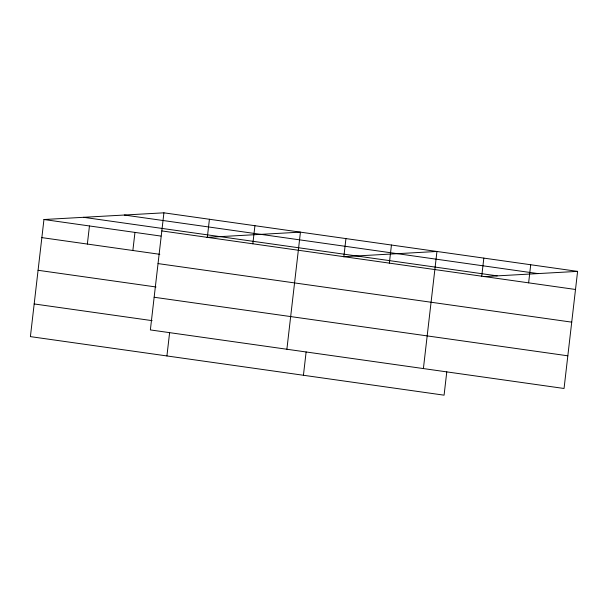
<?xml version="1.0" encoding="UTF-8"?>
<svg xmlns="http://www.w3.org/2000/svg" width="608" height="608" viewBox="0 0 608 608"><rect width="100%" height="100%" fill="white"/><g stroke="black" fill="none" stroke-linecap="round" stroke-linejoin="round"><path stroke-width="0.91" d="M163.917 212.823L150.366 329.924L564.049 388.482L577.6 271.381L163.917 212.823L43.951 219.518L30.4 336.619L444.083 395.177L446.781 371.845M87.362 244.059L89.452 225.963M132.863 250.496L134.961 232.4M166.919 355.946L169.617 332.606M207.328 237.356L209.426 219.26M252.837 243.8L254.927 225.705M286.885 349.243L300.436 232.142L206.857 237.371M303.43 375.265L306.128 351.933M343.847 256.682L345.937 238.587M389.348 263.127L391.446 245.032M423.396 368.57L436.947 251.469L343.376 256.698M481.741 276.207L483.831 258.111M528.626 282.842L530.716 264.746M484.021 276.61L577.6 271.381M124.328 215.034L538.012 273.592M83.539 217.307L497.222 275.872M161.827 230.918L575.51 289.476M43.951 219.518L160.96 236.086M41.853 237.614L159.798 254.311M158.042 263.591L571.725 322.149M38.076 270.286L156.013 286.984M154.151 297.251L567.834 355.809M34.177 303.947L152.122 320.644"/></g></svg>
